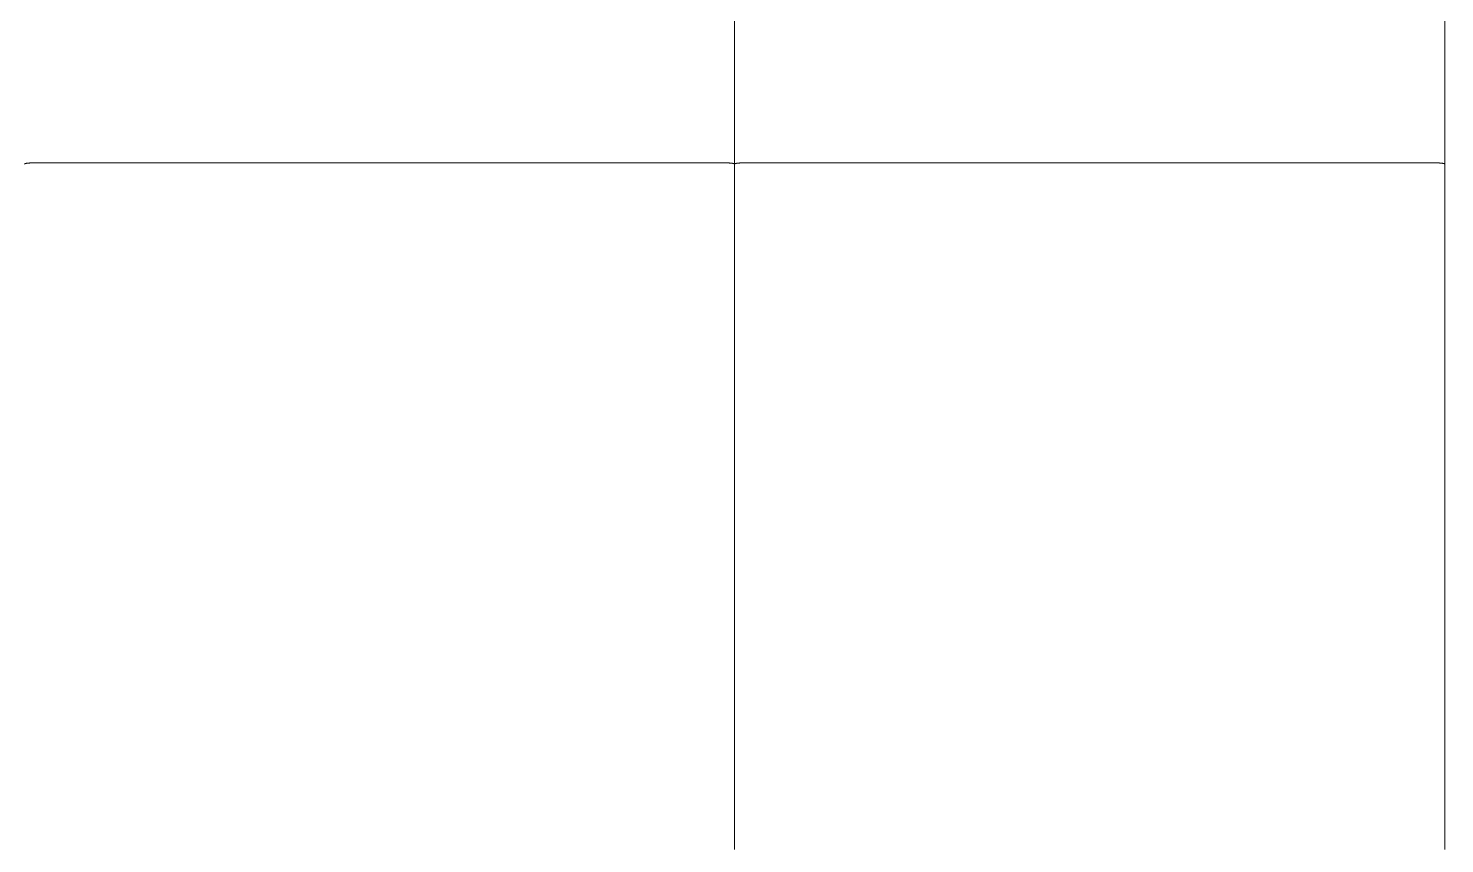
# Model space of a CAD drawing. Extents: x -319 to 3117, y -991 to 292.
# Drawn here: x 2442.1 to 2477.99, y -549.64 to -528.98 of the extents above; entities that cross this region are included whole.
import ezdxf

# ---------------------------------------------------------------- set-up
doc = ezdxf.new("R2010")
doc.units = 0
doc.layers.get('0').update_dxf_attribs({"lineweight": 15})
doc.layers.add('Layer 1', color=7, linetype='Continuous')

# ---------------------------------------------------------------- blocks, each defined once
blk = doc.blocks.new('A$C160C5CDC')
at = {"layer": 'Layer 1', "color": 0, "lineweight": 20}
for points in [[(36.209, 65.027), (36.209, 65.027), (36.209, 59.897), (36.209, 59.897)], [(36.209, 65.027), (36.209, 65.027), (36.209, 59.897), (36.209, 59.897)], [(36.209, 65.027), (36.209, 65.027), (36.209, 59.897), (36.209, 59.897)], [(36.209, 65.027), (36.209, 65.027), (36.209, 59.897), (36.209, 59.897)], [(36.209, 65.027), (36.209, 65.027), (36.209, 59.897), (36.209, 59.897)], [(36.209, 65.027), (36.209, 65.027), (36.209, 59.897), (36.209, 59.897)], [(36.209, 65.027), (36.209, 65.027), (36.209, 59.897), (36.209, 59.897)], [(36.209, 65.027), (36.209, 65.027), (36.209, 59.897), (36.209, 59.897)], [(36.209, 65.027), (36.209, 65.027), (36.209, 59.897), (36.209, 59.897)], [(36.209, 65.027), (36.209, 65.027), (36.209, 59.897), (36.209, 59.897)], [(36.209, 65.027), (36.209, 65.027), (36.209, 59.897), (36.209, 59.897)], [(36.209, 65.027), (36.209, 65.027), (36.209, 59.897), (36.209, 59.897)], [(36.209, 65.027), (36.209, 65.027), (36.209, 59.897), (36.209, 59.897)], [(36.209, 65.027), (36.209, 65.027), (36.209, 59.897), (36.209, 59.897)], [(36.209, 65.027), (36.209, 65.027), (36.209, 59.897), (36.209, 59.897)], [(36.209, 65.027), (36.209, 65.027), (36.209, 59.897), (36.209, 59.897)], [(36.209, 65.027), (36.209, 65.027), (36.209, 59.897), (36.209, 59.897)], [(36.209, 65.027), (36.209, 65.027), (36.209, 59.897), (36.209, 59.897)], [(36.209, 65.027), (36.209, 65.027), (36.209, 59.897), (36.209, 59.897)], [(36.209, 65.027), (36.209, 65.027), (36.209, 59.897), (36.209, 59.897)], [(36.209, 65.027), (36.209, 65.027), (36.209, 59.897), (36.209, 59.897)], [(36.209, 59.897), (36.209, 59.897), (36.209, 65.027), (36.209, 65.027)], [(36.209, 59.897), (36.209, 59.897), (36.209, 65.027), (36.209, 65.027)], [(36.209, 59.897), (36.209, 59.897), (36.209, 65.027), (36.209, 65.027)], [(36.209, 59.897), (36.209, 59.897), (36.209, 65.027), (36.209, 65.027)], [(36.209, 59.897), (36.209, 59.897), (36.209, 65.027), (36.209, 65.027)], [(36.209, 59.897), (36.209, 59.897), (36.209, 65.027), (36.209, 65.027)], [(36.209, 59.897), (36.209, 59.897), (36.209, 65.027), (36.209, 65.027)], [(36.209, 59.897), (36.209, 59.897), (36.209, 65.027), (36.209, 65.027)], [(36.209, 59.897), (36.209, 59.897), (36.209, 65.027), (36.209, 65.027)], [(36.209, 59.897), (36.209, 59.897), (36.209, 65.027), (36.209, 65.027)], [(36.209, 59.897), (36.209, 59.897), (36.209, 65.027), (36.209, 65.027)], [(36.209, 59.897), (36.209, 59.897), (36.209, 65.027), (36.209, 65.027)], [(36.209, 59.897), (36.209, 59.897), (36.209, 65.027), (36.209, 65.027)], [(36.209, 59.897), (36.209, 59.897), (36.209, 65.027), (36.209, 65.027)], [(36.209, 59.897), (36.209, 59.897), (36.209, 65.027), (36.209, 65.027)], [(36.209, 59.897), (36.209, 59.897), (36.209, 65.027), (36.209, 65.027)], [(36.209, 59.897), (36.209, 59.897), (36.209, 65.027), (36.209, 65.027)], [(36.209, 59.897), (36.209, 59.897), (36.209, 65.027), (36.209, 65.027)], [(36.209, 59.897), (36.209, 59.897), (36.209, 65.027), (36.209, 65.027)], [(36.209, 59.897), (36.209, 59.897), (36.209, 65.027), (36.209, 65.027)], [(36.209, 59.897), (36.209, 59.897), (36.209, 65.027), (36.209, 65.027)], [(36.209, 65.027), (36.209, 65.027), (36.209, 59.897), (36.209, 59.897)], [(36.209, 65.027), (36.209, 65.027), (36.209, 59.897), (36.209, 59.897)], [(36.209, 65.027), (36.209, 65.027), (36.209, 59.897), (36.209, 59.897)], [(36.209, 65.027), (36.209, 65.027), (36.209, 59.897), (36.209, 59.897)], [(36.209, 65.027), (36.209, 65.027), (36.209, 59.897), (36.209, 59.897)], [(36.209, 65.027), (36.209, 65.027), (36.209, 59.897), (36.209, 59.897)], [(36.209, 65.027), (36.209, 65.027), (36.209, 59.897), (36.209, 59.897)], [(36.209, 65.027), (36.209, 65.027), (36.209, 59.897), (36.209, 59.897)], [(36.209, 65.027), (36.209, 65.027), (36.209, 59.897), (36.209, 59.897)], [(36.209, 65.027), (36.209, 65.027), (36.209, 59.897), (36.209, 59.897)], [(36.209, 65.027), (36.209, 65.027), (36.209, 59.897), (36.209, 59.897)], [(36.209, 65.027), (36.209, 65.027), (36.209, 59.897), (36.209, 59.897)], [(36.209, 65.027), (36.209, 65.027), (36.209, 59.897), (36.209, 59.897)], [(36.209, 65.027), (36.209, 65.027), (36.209, 59.897), (36.209, 59.897)], [(36.209, 65.027), (36.209, 65.027), (36.209, 59.897), (36.209, 59.897)], [(36.209, 65.027), (36.209, 65.027), (36.209, 59.897), (36.209, 59.897)], [(36.209, 65.027), (36.209, 65.027), (36.209, 59.897), (36.209, 59.897)], [(36.209, 65.027), (36.209, 65.027), (36.209, 59.897), (36.209, 59.897)], [(36.209, 65.027), (36.209, 65.027), (36.209, 59.897), (36.209, 59.897)], [(36.209, 65.027), (36.209, 65.027), (36.209, 59.897), (36.209, 59.897)], [(36.209, 65.027), (36.209, 65.027), (36.209, 59.897), (36.209, 59.897)], [(54.205, 65.027), (54.205, 65.027), (54.205, 59.897), (54.205, 59.897)], [(54.205, 65.027), (54.205, 65.027), (54.205, 59.897), (54.205, 59.897)], [(54.205, 65.027), (54.205, 65.027), (54.205, 59.897), (54.205, 59.897)], [(54.205, 65.027), (54.205, 65.027), (54.205, 59.897), (54.205, 59.897)], [(54.205, 65.027), (54.205, 65.027), (54.205, 59.897), (54.205, 59.897)], [(54.205, 65.027), (54.205, 65.027), (54.205, 59.897), (54.205, 59.897)], [(54.205, 65.027), (54.205, 65.027), (54.205, 59.897), (54.205, 59.897)], [(54.205, 65.027), (54.205, 65.027), (54.205, 59.897), (54.205, 59.897)], [(54.205, 65.027), (54.205, 65.027), (54.205, 59.897), (54.205, 59.897)], [(54.205, 65.027), (54.205, 65.027), (54.205, 59.897), (54.205, 59.897)], [(54.205, 65.027), (54.205, 65.027), (54.205, 59.897), (54.205, 59.897)], [(54.205, 65.027), (54.205, 65.027), (54.205, 59.897), (54.205, 59.897)], [(54.205, 65.027), (54.205, 65.027), (54.205, 59.897), (54.205, 59.897)], [(54.205, 65.027), (54.205, 65.027), (54.205, 59.897), (54.205, 59.897)], [(54.205, 65.027), (54.205, 65.027), (54.205, 59.897), (54.205, 59.897)], [(54.205, 65.027), (54.205, 65.027), (54.205, 59.897), (54.205, 59.897)], [(54.205, 65.027), (54.205, 65.027), (54.205, 59.897), (54.205, 59.897)], [(54.205, 65.027), (54.205, 65.027), (54.205, 59.897), (54.205, 59.897)], [(54.205, 65.027), (54.205, 65.027), (54.205, 59.897), (54.205, 59.897)], [(54.205, 65.027), (54.205, 65.027), (54.205, 59.897), (54.205, 59.897)], [(54.205, 65.027), (54.205, 65.027), (54.205, 59.897), (54.205, 59.897)], [(18.414, 59.929), (18.414, 59.929), (18.414, 59.929), (18.414, 59.929)], [(36.006, 59.929), (36.006, 59.929), (18.414, 59.929), (18.414, 59.929)], [(36.006, 59.929), (36.006, 59.929), (18.414, 59.929), (18.414, 59.929)], [(36.006, 59.929), (36.006, 59.929), (18.414, 59.929), (18.414, 59.929)], [(36.006, 59.929), (36.006, 59.929), (18.414, 59.929), (18.414, 59.929)], [(36.006, 59.929), (36.006, 59.929), (18.414, 59.929), (18.414, 59.929)], [(36.006, 59.929), (36.006, 59.929), (18.414, 59.929), (18.414, 59.929)], [(36.006, 59.929), (36.006, 59.929), (18.414, 59.929), (18.414, 59.929)], [(36.006, 59.929), (36.006, 59.929), (18.414, 59.929), (18.414, 59.929)], [(36.006, 59.929), (36.006, 59.929), (18.414, 59.929), (18.414, 59.929)], [(36.006, 59.929), (36.006, 59.929), (18.414, 59.929), (18.414, 59.929)], [(36.006, 59.929), (36.006, 59.929), (18.414, 59.929), (18.414, 59.929)], [(36.006, 59.929), (36.006, 59.929), (18.414, 59.929), (18.414, 59.929)], [(36.006, 59.929), (36.006, 59.929), (18.414, 59.929), (18.414, 59.929)], [(36.006, 59.929), (36.006, 59.929), (18.414, 59.929), (18.414, 59.929)], [(36.006, 59.929), (36.006, 59.929), (18.414, 59.929), (18.414, 59.929)], [(36.006, 59.929), (36.006, 59.929), (18.414, 59.929), (18.414, 59.929)], [(36.006, 59.929), (36.006, 59.929), (18.414, 59.929), (18.414, 59.929)], [(36.006, 59.929), (36.006, 59.929), (18.414, 59.929), (18.414, 59.929)], [(36.006, 59.929), (36.006, 59.929), (18.414, 59.929), (18.414, 59.929)], [(36.006, 59.929), (36.006, 59.929), (18.414, 59.929), (18.414, 59.929)], [(36.006, 59.929), (36.006, 59.929), (18.414, 59.929), (18.414, 59.929)], [(36.006, 59.929), (36.006, 59.929), (36.006, 59.929), (36.006, 59.929)], [(36.209, 59.897), (36.209, 59.897), (36.209, 59.897), (36.209, 59.897)], [(36.209, 59.897), (36.209, 59.897), (36.209, 59.897), (36.209, 59.897)], [(36.209, 59.897), (36.209, 59.897), (36.209, 43.044), (36.209, 43.044)], [(36.209, 59.897), (36.209, 59.897), (36.209, 43.044), (36.209, 43.044)], [(36.209, 59.897), (36.209, 59.897), (36.209, 43.044), (36.209, 43.044)], [(36.209, 59.897), (36.209, 59.897), (36.209, 43.044), (36.209, 43.044)], [(36.209, 59.897), (36.209, 59.897), (36.209, 43.044), (36.209, 43.044)], [(36.209, 59.897), (36.209, 59.897), (36.209, 43.044), (36.209, 43.044)], [(36.209, 59.897), (36.209, 59.897), (36.209, 43.044), (36.209, 43.044)], [(36.209, 59.897), (36.209, 59.897), (36.209, 43.044), (36.209, 43.044)], [(36.209, 59.897), (36.209, 59.897), (36.209, 43.044), (36.209, 43.044)], [(36.209, 59.897), (36.209, 59.897), (36.209, 43.044), (36.209, 43.044)], [(36.209, 59.897), (36.209, 59.897), (36.209, 43.044), (36.209, 43.044)], [(36.209, 59.897), (36.209, 59.897), (36.209, 43.044), (36.209, 43.044)], [(36.209, 59.897), (36.209, 59.897), (36.209, 43.044), (36.209, 43.044)], [(36.209, 59.897), (36.209, 59.897), (36.209, 43.044), (36.209, 43.044)], [(36.209, 59.897), (36.209, 59.897), (36.209, 43.044), (36.209, 43.044)], [(36.209, 59.897), (36.209, 59.897), (36.209, 43.044), (36.209, 43.044)], [(36.209, 59.897), (36.209, 59.897), (36.209, 43.044), (36.209, 43.044)], [(36.209, 59.897), (36.209, 59.897), (36.209, 43.044), (36.209, 43.044)], [(36.209, 59.897), (36.209, 59.897), (36.209, 43.044), (36.209, 43.044)], [(36.209, 59.897), (36.209, 59.897), (36.209, 43.044), (36.209, 43.044)], [(36.209, 59.897), (36.209, 59.897), (36.209, 43.044), (36.209, 43.044)], [(36.209, 59.897), (36.209, 59.897), (36.209, 59.897), (36.209, 59.897)], [(36.209, 59.897), (36.209, 59.897), (36.209, 59.897), (36.209, 59.897)], [(36.209, 43.044), (36.209, 43.044), (36.209, 59.897), (36.209, 59.897)], [(36.209, 43.044), (36.209, 43.044), (36.209, 59.897), (36.209, 59.897)], [(36.209, 43.044), (36.209, 43.044), (36.209, 59.897), (36.209, 59.897)], [(36.209, 43.044), (36.209, 43.044), (36.209, 59.897), (36.209, 59.897)], [(36.209, 43.044), (36.209, 43.044), (36.209, 59.897), (36.209, 59.897)], [(36.209, 43.044), (36.209, 43.044), (36.209, 59.897), (36.209, 59.897)], [(36.209, 43.044), (36.209, 43.044), (36.209, 59.897), (36.209, 59.897)], [(36.209, 43.044), (36.209, 43.044), (36.209, 59.897), (36.209, 59.897)], [(36.209, 43.044), (36.209, 43.044), (36.209, 59.897), (36.209, 59.897)], [(36.209, 43.044), (36.209, 43.044), (36.209, 59.897), (36.209, 59.897)], [(36.209, 43.044), (36.209, 43.044), (36.209, 59.897), (36.209, 59.897)], [(36.209, 43.044), (36.209, 43.044), (36.209, 59.897), (36.209, 59.897)], [(36.209, 43.044), (36.209, 43.044), (36.209, 59.897), (36.209, 59.897)], [(36.209, 43.044), (36.209, 43.044), (36.209, 59.897), (36.209, 59.897)], [(36.209, 43.044), (36.209, 43.044), (36.209, 59.897), (36.209, 59.897)], [(36.209, 43.044), (36.209, 43.044), (36.209, 59.897), (36.209, 59.897)], [(36.209, 43.044), (36.209, 43.044), (36.209, 59.897), (36.209, 59.897)], [(36.209, 43.044), (36.209, 43.044), (36.209, 59.897), (36.209, 59.897)], [(36.209, 43.044), (36.209, 43.044), (36.209, 59.897), (36.209, 59.897)], [(36.209, 43.044), (36.209, 43.044), (36.209, 59.897), (36.209, 59.897)], [(36.209, 43.044), (36.209, 43.044), (36.209, 59.897), (36.209, 59.897)], [(36.209, 59.897), (36.209, 59.897), (36.209, 59.897), (36.209, 59.897)], [(36.209, 59.897), (36.209, 59.897), (36.209, 59.897), (36.209, 59.897)], [(36.209, 59.897), (36.209, 59.897), (36.209, 43.044), (36.209, 43.044)], [(36.209, 59.897), (36.209, 59.897), (36.209, 43.044), (36.209, 43.044)], [(36.209, 59.897), (36.209, 59.897), (36.209, 43.044), (36.209, 43.044)], [(36.209, 59.897), (36.209, 59.897), (36.209, 43.044), (36.209, 43.044)], [(36.209, 59.897), (36.209, 59.897), (36.209, 43.044), (36.209, 43.044)], [(36.209, 59.897), (36.209, 59.897), (36.209, 43.044), (36.209, 43.044)], [(36.209, 59.897), (36.209, 59.897), (36.209, 43.044), (36.209, 43.044)], [(36.209, 59.897), (36.209, 59.897), (36.209, 43.044), (36.209, 43.044)], [(36.209, 59.897), (36.209, 59.897), (36.209, 43.044), (36.209, 43.044)], [(36.209, 59.897), (36.209, 59.897), (36.209, 43.044), (36.209, 43.044)], [(36.209, 59.897), (36.209, 59.897), (36.209, 43.044), (36.209, 43.044)], [(36.209, 59.897), (36.209, 59.897), (36.209, 43.044), (36.209, 43.044)], [(36.209, 59.897), (36.209, 59.897), (36.209, 43.044), (36.209, 43.044)], [(36.209, 59.897), (36.209, 59.897), (36.209, 43.044), (36.209, 43.044)], [(36.209, 59.897), (36.209, 59.897), (36.209, 43.044), (36.209, 43.044)], [(36.209, 59.897), (36.209, 59.897), (36.209, 43.044), (36.209, 43.044)], [(36.209, 59.897), (36.209, 59.897), (36.209, 43.044), (36.209, 43.044)], [(36.209, 59.897), (36.209, 59.897), (36.209, 43.044), (36.209, 43.044)], [(36.209, 59.897), (36.209, 59.897), (36.209, 43.044), (36.209, 43.044)], [(36.209, 59.897), (36.209, 59.897), (36.209, 43.044), (36.209, 43.044)], [(36.209, 59.897), (36.209, 59.897), (36.209, 43.044), (36.209, 43.044)], [(36.411, 59.929), (36.411, 59.929), (36.411, 59.929), (36.411, 59.929)], [(54.003, 59.929), (54.003, 59.929), (36.411, 59.929), (36.411, 59.929)], [(54.003, 59.929), (54.003, 59.929), (36.411, 59.929), (36.411, 59.929)], [(54.003, 59.929), (54.003, 59.929), (36.411, 59.929), (36.411, 59.929)], [(54.003, 59.929), (54.003, 59.929), (36.411, 59.929), (36.411, 59.929)], [(54.003, 59.929), (54.003, 59.929), (36.411, 59.929), (36.411, 59.929)], [(54.003, 59.929), (54.003, 59.929), (36.411, 59.929), (36.411, 59.929)], [(54.003, 59.929), (54.003, 59.929), (36.411, 59.929), (36.411, 59.929)], [(54.003, 59.929), (54.003, 59.929), (36.411, 59.929), (36.411, 59.929)], [(54.003, 59.929), (54.003, 59.929), (36.411, 59.929), (36.411, 59.929)], [(54.003, 59.929), (54.003, 59.929), (36.411, 59.929), (36.411, 59.929)], [(54.003, 59.929), (54.003, 59.929), (36.411, 59.929), (36.411, 59.929)], [(54.003, 59.929), (54.003, 59.929), (36.411, 59.929), (36.411, 59.929)], [(54.003, 59.929), (54.003, 59.929), (36.411, 59.929), (36.411, 59.929)], [(54.003, 59.929), (54.003, 59.929), (36.411, 59.929), (36.411, 59.929)], [(54.003, 59.929), (54.003, 59.929), (36.411, 59.929), (36.411, 59.929)], [(54.003, 59.929), (54.003, 59.929), (36.411, 59.929), (36.411, 59.929)], [(54.003, 59.929), (54.003, 59.929), (36.411, 59.929), (36.411, 59.929)], [(54.003, 59.929), (54.003, 59.929), (36.411, 59.929), (36.411, 59.929)], [(54.003, 59.929), (54.003, 59.929), (36.411, 59.929), (36.411, 59.929)], [(54.003, 59.929), (54.003, 59.929), (36.411, 59.929), (36.411, 59.929)], [(54.003, 59.929), (54.003, 59.929), (36.411, 59.929), (36.411, 59.929)], [(54.003, 59.929), (54.003, 59.929), (54.003, 59.929), (54.003, 59.929)], [(54.205, 59.897), (54.205, 59.897), (54.205, 59.897), (54.205, 59.897)], [(54.205, 59.897), (54.205, 59.897), (54.205, 59.897), (54.205, 59.897)], [(54.205, 59.897), (54.205, 59.897), (54.205, 43.044), (54.205, 43.044)], [(54.205, 59.897), (54.205, 59.897), (54.205, 43.044), (54.205, 43.044)], [(54.205, 59.897), (54.205, 59.897), (54.205, 43.044), (54.205, 43.044)], [(54.205, 59.897), (54.205, 59.897), (54.205, 43.044), (54.205, 43.044)], [(54.205, 59.897), (54.205, 59.897), (54.205, 43.044), (54.205, 43.044)], [(54.205, 59.897), (54.205, 59.897), (54.205, 43.044), (54.205, 43.044)], [(54.205, 59.897), (54.205, 59.897), (54.205, 43.044), (54.205, 43.044)], [(54.205, 59.897), (54.205, 59.897), (54.205, 43.044), (54.205, 43.044)], [(54.205, 59.897), (54.205, 59.897), (54.205, 43.044), (54.205, 43.044)], [(54.205, 59.897), (54.205, 59.897), (54.205, 43.044), (54.205, 43.044)], [(54.205, 59.897), (54.205, 59.897), (54.205, 43.044), (54.205, 43.044)], [(54.205, 59.897), (54.205, 59.897), (54.205, 43.044), (54.205, 43.044)], [(54.205, 59.897), (54.205, 59.897), (54.205, 43.044), (54.205, 43.044)], [(54.205, 59.897), (54.205, 59.897), (54.205, 43.044), (54.205, 43.044)], [(54.205, 59.897), (54.205, 59.897), (54.205, 43.044), (54.205, 43.044)], [(54.205, 59.897), (54.205, 59.897), (54.205, 43.044), (54.205, 43.044)], [(54.205, 59.897), (54.205, 59.897), (54.205, 43.044), (54.205, 43.044)], [(54.205, 59.897), (54.205, 59.897), (54.205, 43.044), (54.205, 43.044)], [(54.205, 59.897), (54.205, 59.897), (54.205, 43.044), (54.205, 43.044)], [(54.205, 59.897), (54.205, 59.897), (54.205, 43.044), (54.205, 43.044)], [(54.205, 59.897), (54.205, 59.897), (54.205, 43.044), (54.205, 43.044)], [(36.209, 43.044), (36.209, 43.044), (36.209, 43.044), (36.209, 43.044)], [(36.209, 43.044), (36.209, 43.044), (36.209, 42.786), (36.209, 42.786)], [(36.209, 43.044), (36.209, 43.044), (36.209, 42.786), (36.209, 42.786)], [(36.209, 43.044), (36.209, 43.044), (36.209, 42.786), (36.209, 42.786)], [(36.209, 43.044), (36.209, 43.044), (36.209, 42.786), (36.209, 42.786)], [(36.209, 43.044), (36.209, 43.044), (36.209, 42.786), (36.209, 42.786)], [(36.209, 43.044), (36.209, 43.044), (36.209, 42.786), (36.209, 42.786)], [(36.209, 43.044), (36.209, 43.044), (36.209, 42.786), (36.209, 42.786)], [(36.209, 43.044), (36.209, 43.044), (36.209, 42.786), (36.209, 42.786)], [(36.209, 43.044), (36.209, 43.044), (36.209, 42.786), (36.209, 42.786)], [(36.209, 43.044), (36.209, 43.044), (36.209, 42.786), (36.209, 42.786)], [(36.209, 43.044), (36.209, 43.044), (36.209, 42.786), (36.209, 42.786)], [(36.209, 43.044), (36.209, 43.044), (36.209, 42.786), (36.209, 42.786)], [(36.209, 43.044), (36.209, 43.044), (36.209, 42.786), (36.209, 42.786)], [(36.209, 43.044), (36.209, 43.044), (36.209, 42.786), (36.209, 42.786)], [(36.209, 43.044), (36.209, 43.044), (36.209, 42.786), (36.209, 42.786)], [(36.209, 43.044), (36.209, 43.044), (36.209, 42.786), (36.209, 42.786)], [(36.209, 43.044), (36.209, 43.044), (36.209, 42.786), (36.209, 42.786)], [(36.209, 43.044), (36.209, 43.044), (36.209, 42.786), (36.209, 42.786)], [(36.209, 43.044), (36.209, 43.044), (36.209, 42.786), (36.209, 42.786)], [(36.209, 43.044), (36.209, 43.044), (36.209, 42.786), (36.209, 42.786)], [(36.209, 43.044), (36.209, 43.044), (36.209, 42.786), (36.209, 42.786)], [(36.209, 43.044), (36.209, 43.044), (36.209, 43.044), (36.209, 43.044)], [(36.209, 43.044), (36.209, 43.044), (36.209, 43.044), (36.209, 43.044)], [(36.209, 42.533), (36.209, 42.533), (36.209, 43.044), (36.209, 43.044)], [(36.209, 42.533), (36.209, 42.533), (36.209, 43.044), (36.209, 43.044)], [(36.209, 42.533), (36.209, 42.533), (36.209, 43.044), (36.209, 43.044)], [(36.209, 42.533), (36.209, 42.533), (36.209, 43.044), (36.209, 43.044)], [(36.209, 42.533), (36.209, 42.533), (36.209, 43.044), (36.209, 43.044)], [(36.209, 42.533), (36.209, 42.533), (36.209, 43.044), (36.209, 43.044)], [(36.209, 42.533), (36.209, 42.533), (36.209, 43.044), (36.209, 43.044)], [(36.209, 42.533), (36.209, 42.533), (36.209, 43.044), (36.209, 43.044)], [(36.209, 42.533), (36.209, 42.533), (36.209, 43.044), (36.209, 43.044)], [(36.209, 42.533), (36.209, 42.533), (36.209, 43.044), (36.209, 43.044)], [(36.209, 42.533), (36.209, 42.533), (36.209, 43.044), (36.209, 43.044)], [(36.209, 42.533), (36.209, 42.533), (36.209, 43.044), (36.209, 43.044)], [(36.209, 42.533), (36.209, 42.533), (36.209, 43.044), (36.209, 43.044)], [(36.209, 42.533), (36.209, 42.533), (36.209, 43.044), (36.209, 43.044)], [(36.209, 42.533), (36.209, 42.533), (36.209, 43.044), (36.209, 43.044)], [(36.209, 42.533), (36.209, 42.533), (36.209, 43.044), (36.209, 43.044)], [(36.209, 42.533), (36.209, 42.533), (36.209, 43.044), (36.209, 43.044)], [(36.209, 42.533), (36.209, 42.533), (36.209, 43.044), (36.209, 43.044)], [(36.209, 42.533), (36.209, 42.533), (36.209, 43.044), (36.209, 43.044)], [(36.209, 42.533), (36.209, 42.533), (36.209, 43.044), (36.209, 43.044)], [(36.209, 42.533), (36.209, 42.533), (36.209, 43.044), (36.209, 43.044)], [(36.209, 43.044), (36.209, 43.044), (36.209, 43.044), (36.209, 43.044)], [(36.209, 43.044), (36.209, 43.044), (36.209, 43.044), (36.209, 43.044)], [(36.209, 43.044), (36.209, 43.044), (36.209, 42.786), (36.209, 42.786)], [(36.209, 43.044), (36.209, 43.044), (36.209, 42.786), (36.209, 42.786)], [(36.209, 43.044), (36.209, 43.044), (36.209, 42.786), (36.209, 42.786)], [(36.209, 43.044), (36.209, 43.044), (36.209, 42.786), (36.209, 42.786)], [(36.209, 43.044), (36.209, 43.044), (36.209, 42.786), (36.209, 42.786)], [(36.209, 43.044), (36.209, 43.044), (36.209, 42.786), (36.209, 42.786)], [(36.209, 43.044), (36.209, 43.044), (36.209, 42.786), (36.209, 42.786)], [(36.209, 43.044), (36.209, 43.044), (36.209, 42.786), (36.209, 42.786)], [(36.209, 43.044), (36.209, 43.044), (36.209, 42.786), (36.209, 42.786)], [(36.209, 43.044), (36.209, 43.044), (36.209, 42.786), (36.209, 42.786)], [(36.209, 43.044), (36.209, 43.044), (36.209, 42.786), (36.209, 42.786)], [(36.209, 43.044), (36.209, 43.044), (36.209, 42.786), (36.209, 42.786)], [(36.209, 43.044), (36.209, 43.044), (36.209, 42.786), (36.209, 42.786)], [(36.209, 43.044), (36.209, 43.044), (36.209, 42.786), (36.209, 42.786)], [(36.209, 43.044), (36.209, 43.044), (36.209, 42.786), (36.209, 42.786)], [(36.209, 43.044), (36.209, 43.044), (36.209, 42.786), (36.209, 42.786)], [(36.209, 43.044), (36.209, 43.044), (36.209, 42.786), (36.209, 42.786)], [(36.209, 43.044), (36.209, 43.044), (36.209, 42.786), (36.209, 42.786)], [(36.209, 43.044), (36.209, 43.044), (36.209, 42.786), (36.209, 42.786)], [(36.209, 43.044), (36.209, 43.044), (36.209, 42.786), (36.209, 42.786)], [(36.209, 43.044), (36.209, 43.044), (36.209, 42.786), (36.209, 42.786)], [(36.209, 43.044), (36.209, 43.044), (36.209, 43.044), (36.209, 43.044)], [(36.209, 42.786), (36.209, 42.786), (36.209, 42.786), (36.209, 42.786)], [(36.209, 42.786), (36.209, 42.786), (36.209, 42.533), (36.209, 42.533)], [(36.209, 42.786), (36.209, 42.786), (36.209, 42.533), (36.209, 42.533)], [(36.209, 42.786), (36.209, 42.786), (36.209, 42.533), (36.209, 42.533)], [(36.209, 42.786), (36.209, 42.786), (36.209, 42.533), (36.209, 42.533)], [(36.209, 42.786), (36.209, 42.786), (36.209, 42.533), (36.209, 42.533)], [(36.209, 42.786), (36.209, 42.786), (36.209, 42.533), (36.209, 42.533)], [(36.209, 42.786), (36.209, 42.786), (36.209, 42.533), (36.209, 42.533)], [(36.209, 42.786), (36.209, 42.786), (36.209, 42.533), (36.209, 42.533)], [(36.209, 42.786), (36.209, 42.786), (36.209, 42.533), (36.209, 42.533)], [(36.209, 42.786), (36.209, 42.786), (36.209, 42.533), (36.209, 42.533)], [(36.209, 42.786), (36.209, 42.786), (36.209, 42.533), (36.209, 42.533)], [(36.209, 42.786), (36.209, 42.786), (36.209, 42.533), (36.209, 42.533)], [(36.209, 42.786), (36.209, 42.786), (36.209, 42.533), (36.209, 42.533)], [(36.209, 42.786), (36.209, 42.786), (36.209, 42.533), (36.209, 42.533)], [(36.209, 42.786), (36.209, 42.786), (36.209, 42.533), (36.209, 42.533)], [(36.209, 42.786), (36.209, 42.786), (36.209, 42.533), (36.209, 42.533)], [(36.209, 42.786), (36.209, 42.786), (36.209, 42.533), (36.209, 42.533)], [(36.209, 42.786), (36.209, 42.786), (36.209, 42.533), (36.209, 42.533)], [(36.209, 42.786), (36.209, 42.786), (36.209, 42.533), (36.209, 42.533)], [(36.209, 42.786), (36.209, 42.786), (36.209, 42.533), (36.209, 42.533)], [(36.209, 42.786), (36.209, 42.786), (36.209, 42.533), (36.209, 42.533)], [(36.209, 42.786), (36.209, 42.786), (36.209, 42.786), (36.209, 42.786)], [(36.209, 42.786), (36.209, 42.786), (36.209, 42.786), (36.209, 42.786)], [(36.209, 42.786), (36.209, 42.786), (36.209, 42.533), (36.209, 42.533)], [(36.209, 42.786), (36.209, 42.786), (36.209, 42.533), (36.209, 42.533)], [(36.209, 42.786), (36.209, 42.786), (36.209, 42.533), (36.209, 42.533)], [(36.209, 42.786), (36.209, 42.786), (36.209, 42.533), (36.209, 42.533)], [(36.209, 42.786), (36.209, 42.786), (36.209, 42.533), (36.209, 42.533)], [(36.209, 42.786), (36.209, 42.786), (36.209, 42.533), (36.209, 42.533)], [(36.209, 42.786), (36.209, 42.786), (36.209, 42.533), (36.209, 42.533)], [(36.209, 42.786), (36.209, 42.786), (36.209, 42.533), (36.209, 42.533)], [(36.209, 42.786), (36.209, 42.786), (36.209, 42.533), (36.209, 42.533)], [(36.209, 42.786), (36.209, 42.786), (36.209, 42.533), (36.209, 42.533)], [(36.209, 42.786), (36.209, 42.786), (36.209, 42.533), (36.209, 42.533)], [(36.209, 42.786), (36.209, 42.786), (36.209, 42.533), (36.209, 42.533)], [(36.209, 42.786), (36.209, 42.786), (36.209, 42.533), (36.209, 42.533)], [(36.209, 42.786), (36.209, 42.786), (36.209, 42.533), (36.209, 42.533)], [(36.209, 42.786), (36.209, 42.786), (36.209, 42.533), (36.209, 42.533)], [(36.209, 42.786), (36.209, 42.786), (36.209, 42.533), (36.209, 42.533)], [(36.209, 42.786), (36.209, 42.786), (36.209, 42.533), (36.209, 42.533)], [(36.209, 42.786), (36.209, 42.786), (36.209, 42.533), (36.209, 42.533)], [(36.209, 42.786), (36.209, 42.786), (36.209, 42.533), (36.209, 42.533)], [(36.209, 42.786), (36.209, 42.786), (36.209, 42.533), (36.209, 42.533)], [(36.209, 42.786), (36.209, 42.786), (36.209, 42.533), (36.209, 42.533)], [(36.209, 42.786), (36.209, 42.786), (36.209, 42.786), (36.209, 42.786)], [(54.205, 43.044), (54.205, 43.044), (54.205, 43.044), (54.205, 43.044)], [(54.205, 43.044), (54.205, 43.044), (54.205, 42.786), (54.205, 42.786)], [(54.205, 43.044), (54.205, 43.044), (54.205, 42.786), (54.205, 42.786)], [(54.205, 43.044), (54.205, 43.044), (54.205, 42.786), (54.205, 42.786)], [(54.205, 43.044), (54.205, 43.044), (54.205, 42.786), (54.205, 42.786)], [(54.205, 43.044), (54.205, 43.044), (54.205, 42.786), (54.205, 42.786)], [(54.205, 43.044), (54.205, 43.044), (54.205, 42.786), (54.205, 42.786)], [(54.205, 43.044), (54.205, 43.044), (54.205, 42.786), (54.205, 42.786)], [(54.205, 43.044), (54.205, 43.044), (54.205, 42.786), (54.205, 42.786)], [(54.205, 43.044), (54.205, 43.044), (54.205, 42.786), (54.205, 42.786)], [(54.205, 43.044), (54.205, 43.044), (54.205, 42.786), (54.205, 42.786)], [(54.205, 43.044), (54.205, 43.044), (54.205, 42.786), (54.205, 42.786)], [(54.205, 43.044), (54.205, 43.044), (54.205, 42.786), (54.205, 42.786)], [(54.205, 43.044), (54.205, 43.044), (54.205, 42.786), (54.205, 42.786)], [(54.205, 43.044), (54.205, 43.044), (54.205, 42.786), (54.205, 42.786)], [(54.205, 43.044), (54.205, 43.044), (54.205, 42.786), (54.205, 42.786)], [(54.205, 43.044), (54.205, 43.044), (54.205, 42.786), (54.205, 42.786)], [(54.205, 43.044), (54.205, 43.044), (54.205, 42.786), (54.205, 42.786)], [(54.205, 43.044), (54.205, 43.044), (54.205, 42.786), (54.205, 42.786)], [(54.205, 43.044), (54.205, 43.044), (54.205, 42.786), (54.205, 42.786)], [(54.205, 43.044), (54.205, 43.044), (54.205, 42.786), (54.205, 42.786)], [(54.205, 43.044), (54.205, 43.044), (54.205, 42.786), (54.205, 42.786)], [(54.205, 43.044), (54.205, 43.044), (54.205, 43.044), (54.205, 43.044)], [(54.205, 42.786), (54.205, 42.786), (54.205, 42.786), (54.205, 42.786)], [(54.205, 42.786), (54.205, 42.786), (54.205, 42.533), (54.205, 42.533)], [(54.205, 42.786), (54.205, 42.786), (54.205, 42.533), (54.205, 42.533)], [(54.205, 42.786), (54.205, 42.786), (54.205, 42.533), (54.205, 42.533)], [(54.205, 42.786), (54.205, 42.786), (54.205, 42.533), (54.205, 42.533)], [(54.205, 42.786), (54.205, 42.786), (54.205, 42.533), (54.205, 42.533)], [(54.205, 42.786), (54.205, 42.786), (54.205, 42.533), (54.205, 42.533)], [(54.205, 42.786), (54.205, 42.786), (54.205, 42.533), (54.205, 42.533)], [(54.205, 42.786), (54.205, 42.786), (54.205, 42.533), (54.205, 42.533)], [(54.205, 42.786), (54.205, 42.786), (54.205, 42.533), (54.205, 42.533)], [(54.205, 42.786), (54.205, 42.786), (54.205, 42.533), (54.205, 42.533)], [(54.205, 42.786), (54.205, 42.786), (54.205, 42.533), (54.205, 42.533)], [(54.205, 42.786), (54.205, 42.786), (54.205, 42.533), (54.205, 42.533)], [(54.205, 42.786), (54.205, 42.786), (54.205, 42.533), (54.205, 42.533)], [(54.205, 42.786), (54.205, 42.786), (54.205, 42.533), (54.205, 42.533)], [(54.205, 42.786), (54.205, 42.786), (54.205, 42.533), (54.205, 42.533)], [(54.205, 42.786), (54.205, 42.786), (54.205, 42.533), (54.205, 42.533)], [(54.205, 42.786), (54.205, 42.786), (54.205, 42.533), (54.205, 42.533)], [(54.205, 42.786), (54.205, 42.786), (54.205, 42.533), (54.205, 42.533)], [(54.205, 42.786), (54.205, 42.786), (54.205, 42.533), (54.205, 42.533)], [(54.205, 42.786), (54.205, 42.786), (54.205, 42.533), (54.205, 42.533)], [(54.205, 42.786), (54.205, 42.786), (54.205, 42.533), (54.205, 42.533)], [(54.205, 42.786), (54.205, 42.786), (54.205, 42.786), (54.205, 42.786)]]:
    blk.add_open_spline(points, degree=3, dxfattribs=at)
for points in [[(18.212, 59.897), (18.212, 59.897), (18.212, 59.898), (18.212, 59.898), (18.212, 59.898), (18.212, 59.898), (18.217, 59.905), (18.217, 59.905), (18.217, 59.905), (18.217, 59.905), (18.228, 59.909), (18.228, 59.909), (18.228, 59.909), (18.228, 59.909), (18.244, 59.915), (18.244, 59.915), (18.244, 59.915), (18.244, 59.915), (18.264, 59.919), (18.264, 59.919), (18.264, 59.919), (18.264, 59.919), (18.289, 59.922), (18.289, 59.922), (18.289, 59.922), (18.289, 59.922), (18.317, 59.926), (18.317, 59.926), (18.317, 59.926), (18.317, 59.926), (18.348, 59.927), (18.348, 59.927), (18.348, 59.927), (18.348, 59.927), (18.38, 59.928), (18.38, 59.928), (18.38, 59.928), (18.38, 59.928), (18.414, 59.929), (18.414, 59.929)], [(36.006, 59.929), (36.006, 59.929), (36.039, 59.928), (36.039, 59.928), (36.039, 59.928), (36.039, 59.928), (36.073, 59.927), (36.073, 59.927), (36.073, 59.927), (36.073, 59.927), (36.103, 59.926), (36.103, 59.926), (36.103, 59.926), (36.103, 59.926), (36.131, 59.922), (36.131, 59.922), (36.131, 59.922), (36.131, 59.922), (36.156, 59.919), (36.156, 59.919), (36.156, 59.919), (36.156, 59.919), (36.176, 59.915), (36.176, 59.915), (36.176, 59.915), (36.176, 59.915), (36.192, 59.91), (36.192, 59.91), (36.192, 59.91), (36.192, 59.91), (36.203, 59.905), (36.203, 59.905), (36.203, 59.905), (36.203, 59.905), (36.209, 59.898), (36.209, 59.898), (36.209, 59.898), (36.209, 59.898), (36.209, 59.897), (36.209, 59.897)], [(36.006, 59.929), (36.006, 59.929), (36.039, 59.928), (36.039, 59.928), (36.039, 59.928), (36.039, 59.928), (36.073, 59.927), (36.073, 59.927), (36.073, 59.927), (36.073, 59.927), (36.103, 59.926), (36.103, 59.926), (36.103, 59.926), (36.103, 59.926), (36.131, 59.922), (36.131, 59.922), (36.131, 59.922), (36.131, 59.922), (36.156, 59.919), (36.156, 59.919), (36.156, 59.919), (36.156, 59.919), (36.176, 59.915), (36.176, 59.915), (36.176, 59.915), (36.176, 59.915), (36.192, 59.91), (36.192, 59.91), (36.192, 59.91), (36.192, 59.91), (36.203, 59.905), (36.203, 59.905), (36.203, 59.905), (36.203, 59.905), (36.209, 59.898), (36.209, 59.898), (36.209, 59.898), (36.209, 59.898), (36.209, 59.897), (36.209, 59.897)], [(36.209, 59.897), (36.209, 59.897), (36.209, 59.898), (36.209, 59.898), (36.209, 59.898), (36.209, 59.898), (36.214, 59.905), (36.214, 59.905), (36.214, 59.905), (36.214, 59.905), (36.225, 59.909), (36.225, 59.909), (36.225, 59.909), (36.225, 59.909), (36.24, 59.915), (36.24, 59.915), (36.24, 59.915), (36.24, 59.915), (36.261, 59.919), (36.261, 59.919), (36.261, 59.919), (36.261, 59.919), (36.286, 59.922), (36.286, 59.922), (36.286, 59.922), (36.286, 59.922), (36.313, 59.926), (36.313, 59.926), (36.313, 59.926), (36.313, 59.926), (36.345, 59.927), (36.345, 59.927), (36.345, 59.927), (36.345, 59.927), (36.376, 59.928), (36.376, 59.928), (36.376, 59.928), (36.376, 59.928), (36.411, 59.929), (36.411, 59.929)], [(54.003, 59.929), (54.003, 59.929), (54.036, 59.928), (54.036, 59.928), (54.036, 59.928), (54.036, 59.928), (54.069, 59.927), (54.069, 59.927), (54.069, 59.927), (54.069, 59.927), (54.1, 59.926), (54.1, 59.926), (54.1, 59.926), (54.1, 59.926), (54.128, 59.922), (54.128, 59.922), (54.128, 59.922), (54.128, 59.922), (54.153, 59.919), (54.153, 59.919), (54.153, 59.919), (54.153, 59.919), (54.173, 59.915), (54.173, 59.915), (54.173, 59.915), (54.173, 59.915), (54.189, 59.91), (54.189, 59.91), (54.189, 59.91), (54.189, 59.91), (54.2, 59.905), (54.2, 59.905), (54.2, 59.905), (54.2, 59.905), (54.205, 59.898), (54.205, 59.898), (54.205, 59.898), (54.205, 59.898), (54.205, 59.897), (54.205, 59.897)]]:
    blk.add_open_spline(points, degree=3, knots=[0, 0, 0, 0, 0.090909, 0.090909, 0.090909, 0.136364, 0.181818, 0.181818, 0.181818, 0.227273, 0.272727, 0.272727, 0.272727, 0.318182, 0.363636, 0.363636, 0.363636, 0.409091, 0.454545, 0.454545, 0.454545, 0.5, 0.545455, 0.545455, 0.545455, 0.590909, 0.636364, 0.636364, 0.636364, 0.681818, 0.727273, 0.727273, 0.727273, 0.772727, 0.818182, 0.818182, 0.818182, 0.909091, 1, 1, 1, 1], dxfattribs=at)

msp = doc.modelspace()

# ---------------------------------------------------------------- block references
at = {"lineweight": 15}
msp.add_blockref('A$C160C5CDC', (2423.786, -592.319), dxfattribs=at)

doc.saveas('drawing.dxf')
